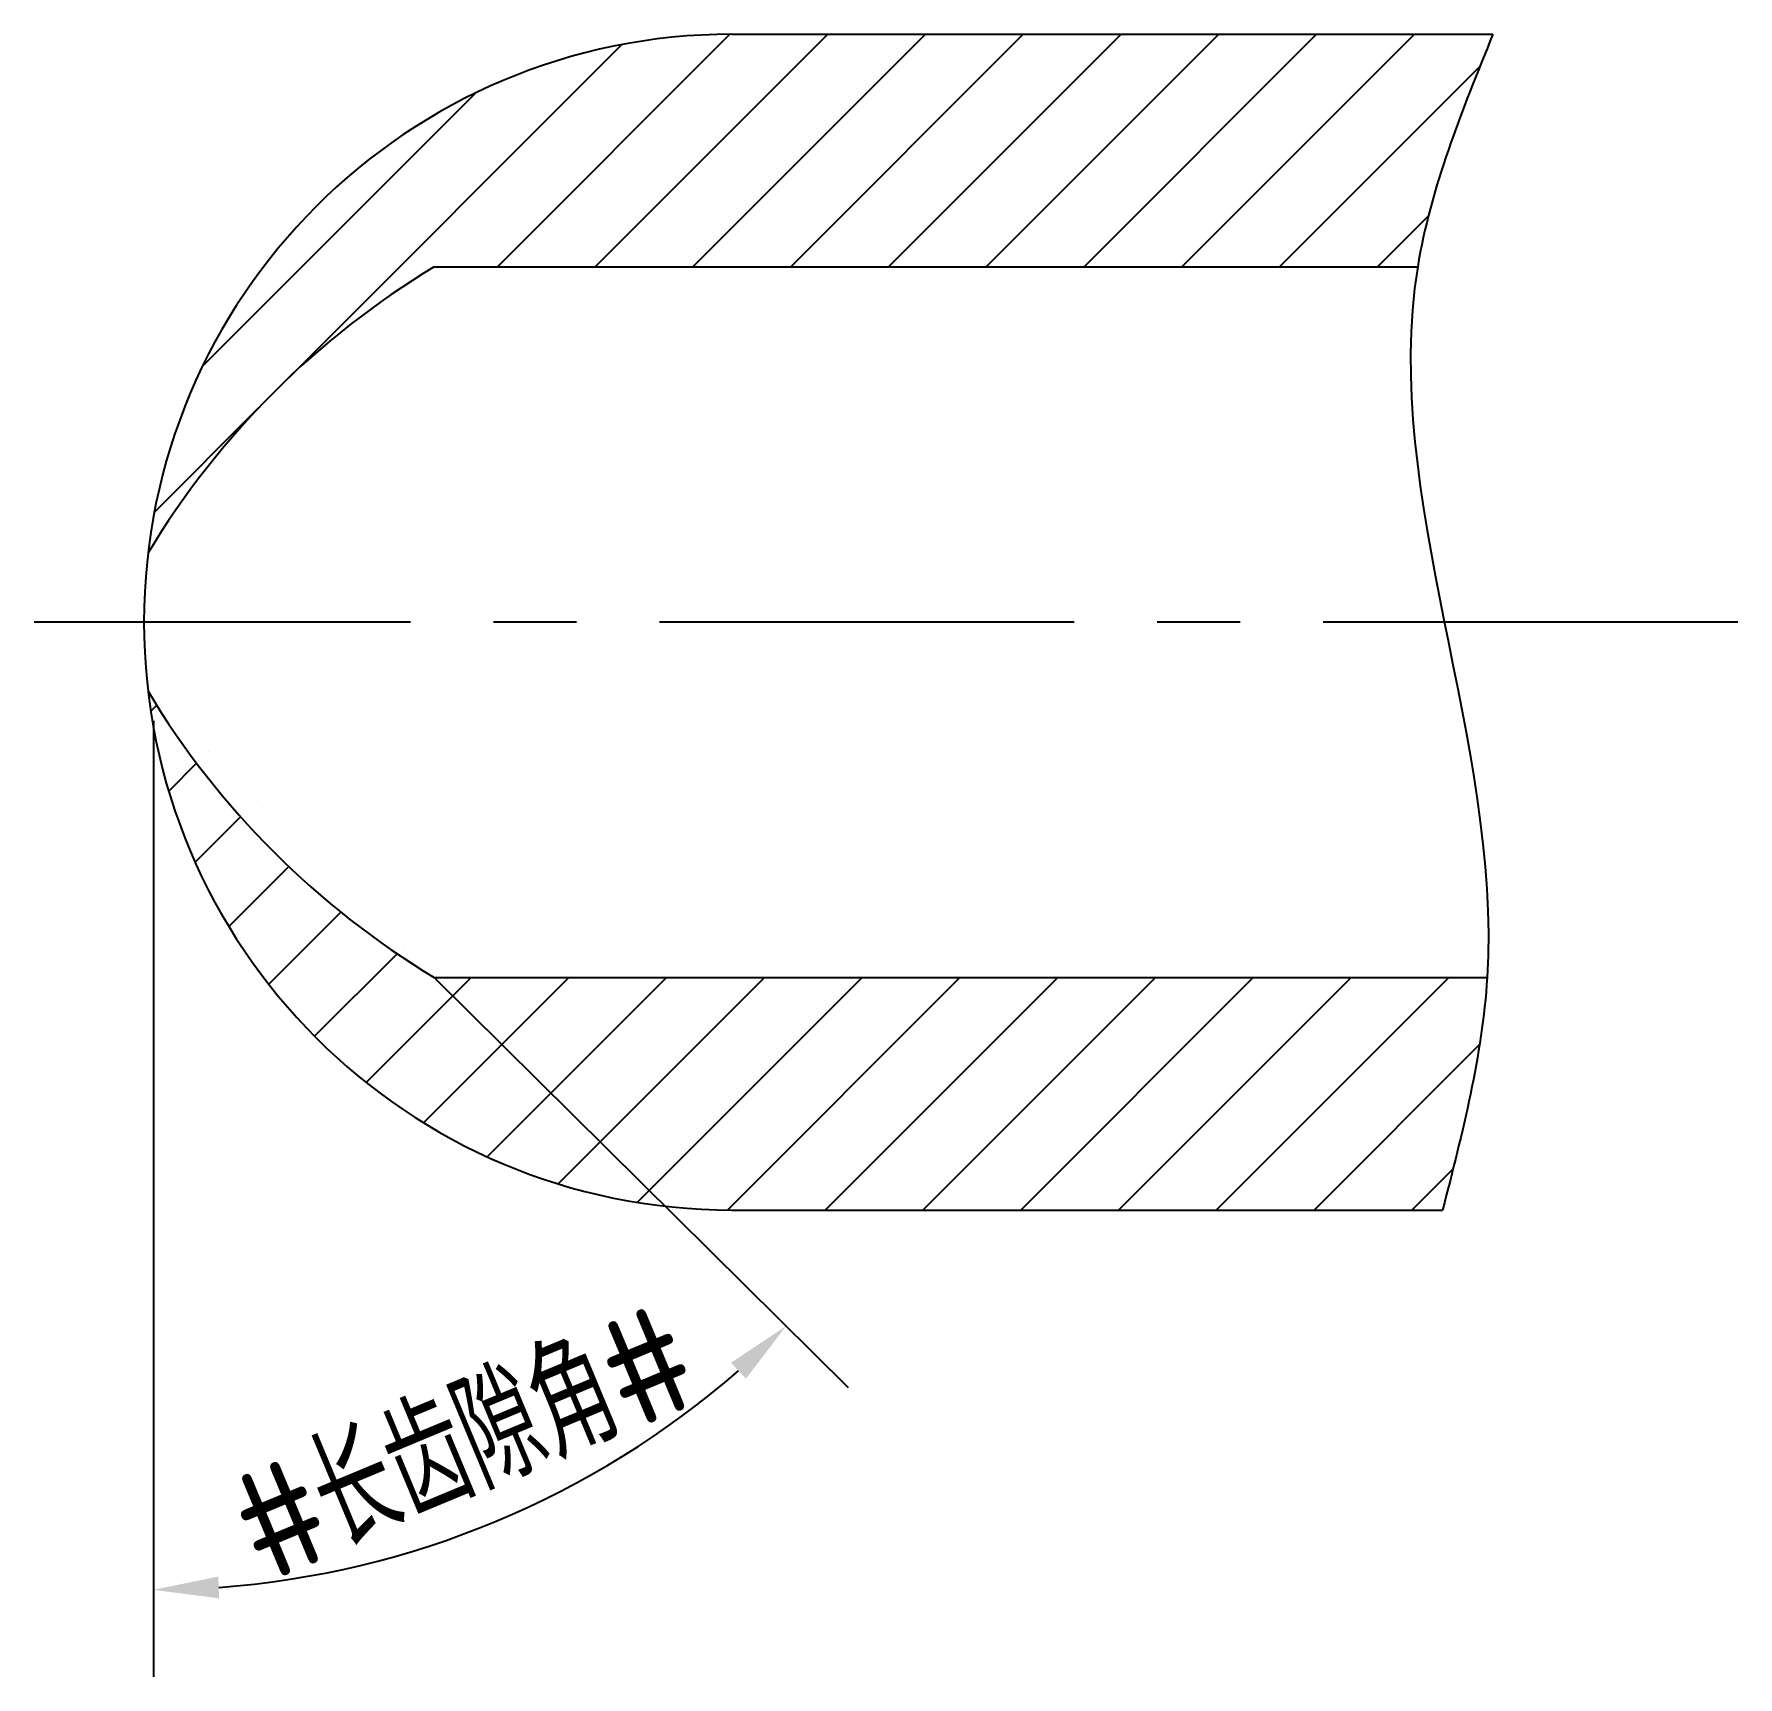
# Model space of a CAD drawing. Header units: millimetres. Extents: x 379.5 to 418.6, y 91.4 to 129.1.
import ezdxf

# ---------------------------------------------------------------- set-up
doc = ezdxf.new("R2010")
doc.units = ezdxf.units.MM
doc.linetypes.add('ACAD_ISO04W100', pattern=[30, 24, -3, 0, -3])
doc.linetypes.add('CENTER', pattern=[50.8, 31.75, -6.35, 6.35, -6.35])
for name, color, linetype in [('中心线', 2, 'ACAD_ISO04W100'), ('标注', 7, 'Continuous'), ('轮廓', 4, 'Continuous')]:
    doc.layers.add(name, color=color, linetype=linetype)
doc.styles.add('CFST0', font='gbenor.shx', dxfattribs={"bigfont": 'gbcbig.shx'})
doc.dimstyles.new('TYToolDesignC1-1', dxfattribs={"dimtxt": 2.5, "dimasz": 1.5, "dimexe": 2, "dimexo": 0, "dimtad": 1, "dimtoh": 1, "dimdec": 3, "dimdsep": 46, "dimtxsty": 'CFST0', "dimcen": 2.502, "dimclrd": 3, "dimclre": 3, "dimclrt": 3, "dimazin": 2, "dimtfac": 1, "dimtdec": 3, "dimtmove": 0, "dimatfit": 3, "dimfxl": 1, "dimarcsym": 0})

# ---------------------------------------------------------------- blocks, each defined once
blk = doc.blocks.new('*D1')
at = {"layer": 'Defpoints', "color": 0, "transparency": 16777216}
for p in [(382.239, 113.803), (382.239, 113.803), (382.239, 113.303), (388.689, 107.413), (387.563, 94.056)]:
    blk.add_point(p, dxfattribs=at)
at = {"layer": '标注', "color": 3, "lineweight": -2, "transparency": 16777216}
for p, q in [((382.239, 113.303), (382.239, 91.351)), ((388.689, 107.413), (398.189, 98.001))]:
    blk.add_line(p, q, dxfattribs=at)
blk.add_arc((382.239, 113.803), 20.452, 274.2032, 311.0645, dxfattribs=at)
at = {"layer": '标注', "color": 3, "transparency": 16777216}
for points in [[(395.503, 98.565), (395.845, 98.2), (396.768, 99.409)], [(383.747, 93.156), (383.729, 93.656), (382.239, 93.351)]]:
    blk.add_solid(points, dxfattribs=at)
at = {"layer": '标注', "color": 3, "transparency": 16777216, "insert": (389.362, 96.72), "char_height": 2.5, "attachment_point": 5, "rotation": 22.6339, "style": 'CFST0'}
blk.add_mtext('#长齿隙角#', dxfattribs=at)

msp = doc.modelspace()

# ---------------------------------------------------------------- hatches: boundary and pattern name
at = {"layer": '轮廓'}
h = msp.add_hatch(dxfattribs=at)
h.set_pattern_fill('ANSI31', color=256, scale=0.5)
h.set_pattern_definition([(45, (381.9492, 102.0727), (-1.12253, 1.12253), [])])
edge = h.paths.add_edge_path()
edge.add_spline(control_points=[(411.2701, 123.7327), (411.5619, 125.5397), (412.2798, 127.3062), (412.9976, 129.0727)], knot_values=[0, 0, 0, 0, 5.6125035, 5.6125035, 5.6125035, 5.6125035], degree=3, periodic=0)
edge.add_line((412.9976, 129.0727), (395.523, 129.0727))
edge.add_arc((395.523, 115.5727), 13.5, 90, 173.24329)
edge.add_arc((398.6381, 107.2113), 19.2861, 121.05778, 148.94222, ccw=False)
edge.add_line((388.6884, 123.7327), (411.2701, 123.7327))
edge = h.paths.add_edge_path()
edge.add_arc((398.6381, 123.9341), 19.2861, 211.05778, 238.94222, ccw=False)
edge.add_arc((395.523, 115.5727), 13.5, 186.75671, 270)
edge.add_line((395.523, 102.0727), (411.8424, 102.0726))
edge.add_spline(control_points=[(411.8424, 102.0726), (412.2974, 103.845), (412.7525, 105.6173), (412.8643, 107.4128)], knot_values=[0, 0, 0, 0, 5.4370065, 5.4370065, 5.4370065, 5.4370065], degree=3, periodic=0)
edge.add_line((412.8643, 107.4128), (388.6884, 107.4128))

# ---------------------------------------------------------------- linework, layer by layer
at = {"layer": '中心线', "linetype": 'CENTER', "ltscale": 0.3}
msp.add_line((418.6235, 115.5727), (379.499, 115.5727), dxfattribs=at)
at = {"layer": '轮廓'}
for p, q in [((395.523, 129.0727), (412.9976, 129.0727)), ((388.6884, 123.7327), (411.2701, 123.7327)), ((388.6884, 107.4128), (412.8643, 107.4128)), ((395.523, 102.0727), (411.8424, 102.0726))]:
    msp.add_line(p, q, dxfattribs=at)
for centre, radius, start, end in [((395.523, 115.5727), 13.5, 90, 270), ((398.6381, 107.2113), 19.2861, 121.05778, 148.94222), ((398.6381, 123.9341), 19.2861, 211.05778, 238.94222)]:
    msp.add_arc(centre, radius, start, end, dxfattribs=at)
msp.add_spline([(412.9976, 129.0727), (411.2701, 123.7327), (412.8643, 107.4128), (411.8424, 102.0726)], degree=3, dxfattribs=at)

# ---------------------------------------------------------------- dimensions: what is measured, and where the dimension line sits
at = {"layer": '标注'}
dim = msp.add_angular_dim_2l(base=(387.5632, 94.0562), line1=((382.2392, 113.8027), (388.6892, 107.4127)), line2=((382.2392, 113.8027), (382.2392, 113.3027)), text='#长齿隙角#', dimstyle='TYToolDesignC1-1', dxfattribs=at)
dim.commit()
dim.dimension.update_dxf_attribs({"geometry": '*D1', "text_midpoint": (389.3617, 96.7204)})

doc.saveas('drawing.dxf')
